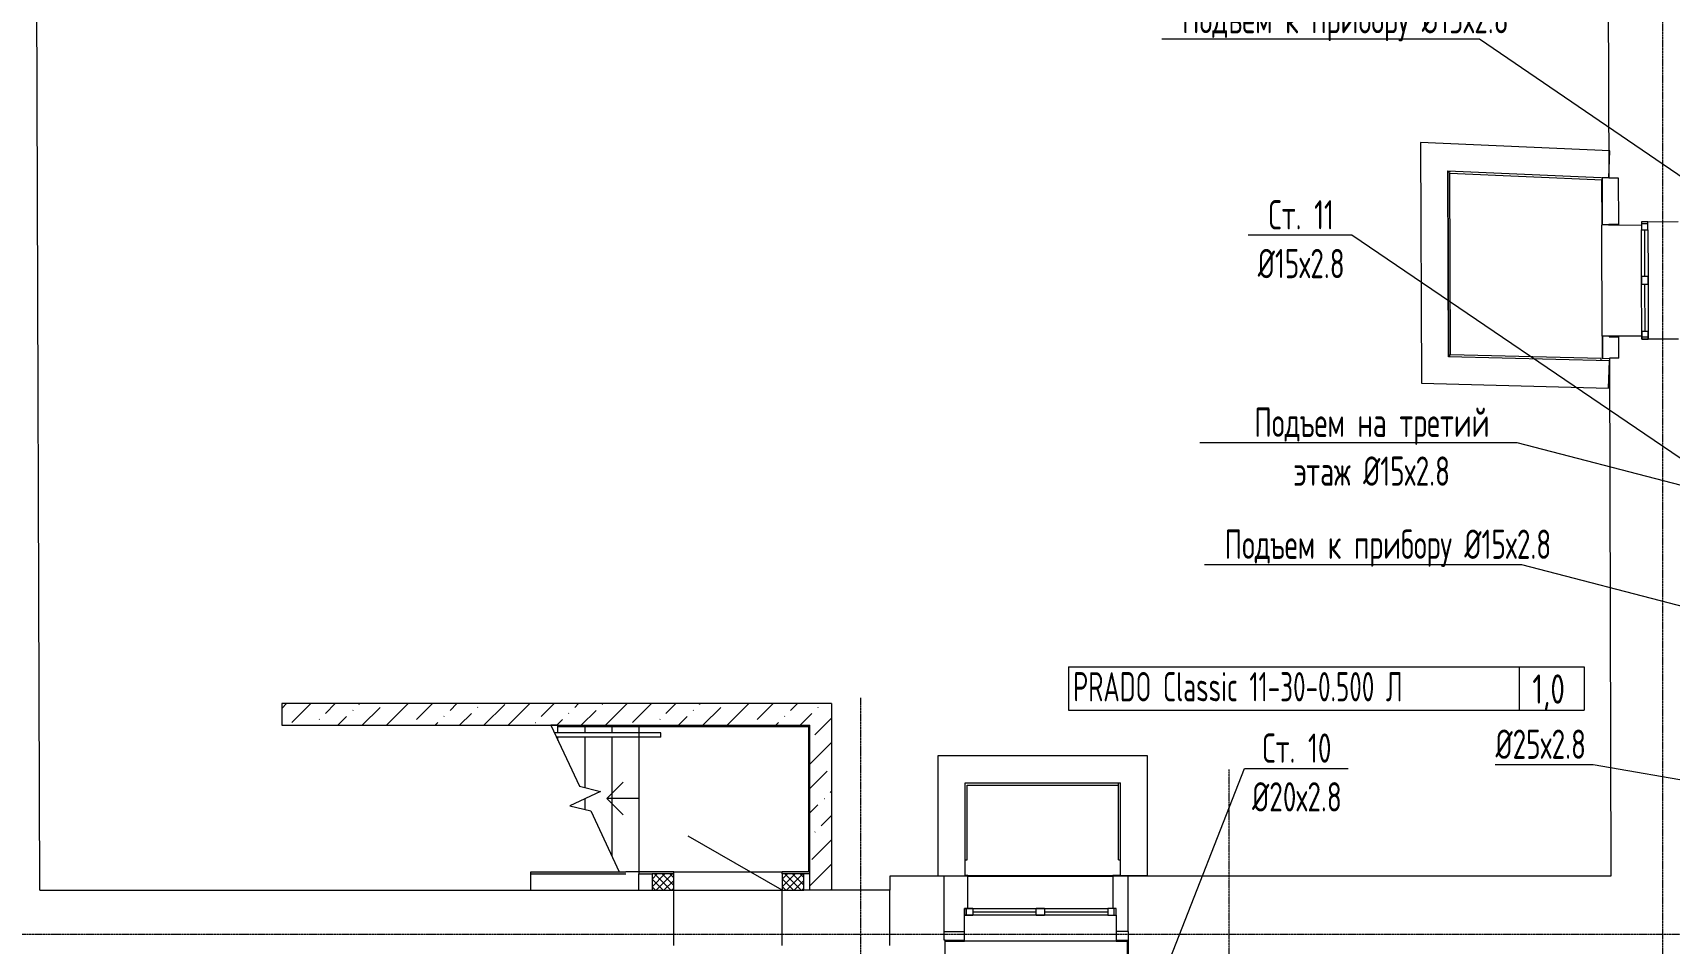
# Model space of a CAD drawing. Header units: millimetres. Extents: x -3929 to 624051, y 52832 to 514950.
# Drawn here: x 203555 to 218658, y 84811 to 93215 of the extents above; entities that cross this region are included whole.
import ezdxf
from ezdxf import colors
from ezdxf.entities.mleader import LeaderData, LeaderLine
from ezdxf.enums import TextEntityAlignment as Align
from ezdxf.math import Vec2, Vec3

# ---------------------------------------------------------------- set-up
doc = ezdxf.new("R2010")
doc.units = ezdxf.units.MM
doc.linetypes.add('ADSK_Линия сетки', pattern=[25, 20, -2.5, 0, -2.5])
for name, color, linetype, lineweight in [('_ Окна', 7, 'Continuous', 9), ('Двери', 7, 'Continuous', 9), ('Лестницы', 7, 'Continuous', 9), ('ОВ-ТЕКСТ', 7, 'Continuous', 25), ('Ограждение', 7, 'Continuous', 9), ('Окна', 7, 'Continuous', 9), ('Оси', 253, 'Continuous', 9), ('Перекрытие', 7, 'Continuous', 18), ('Стены внутренние', 7, 'Continuous', 18), ('Стены наружные', 7, 'Continuous', 18), ('Стены несущие', 7, 'Continuous', 30), ('Стены отделка', 7, 'Continuous', 30), ('Стены штриховка', 7, 'Continuous', 9), ('Стрелки вверх', 7, 'Continuous', 18), ('Узлы', 7, 'Continuous', 18)]:
    doc.layers.add(name, color=color, linetype=linetype, lineweight=lineweight)
doc.layers.add('Линии', color=7, linetype='Continuous', lineweight=9, true_color=0x00a600)
for name, color, linetype in [('ПРИБОРЫ', 3, 'Continuous'), ('статистика приборов', 252, 'Continuous'), ('стояки', 7, 'Continuous')]:
    doc.layers.add(name, color=color, linetype=linetype)
doc.styles.add('СТИЛЬ', font='simplex.shx', dxfattribs={"width": 0.65})

# ---------------------------------------------------------------- blocks, each defined once
blk = doc.blocks.new('подвал')
at = {"layer": 'Стены наружные', "lineweight": 5}
h = blk.add_hatch(color=8, dxfattribs=at)
h.paths.add_polyline_path([(408776.841, -320003.593), (408781.841, -320003.578), (408781.214, -319801.223), (408776.214, -319801.239), (408776.84, -320003.422)])
h.paths.add_polyline_path([(408773.04, -318776.244), (408778.04, -318776.228), (408776.747, -318358.586), (408771.747, -318358.601), (408773.023, -318770.738)])
blk.add_hatch(color=8, dxfattribs=at).paths.add_polyline_path([(399767.388, -324764.303), (399767.388, -324744.303), (398891.425, -324744.303), (398891.425, -324764.303), (399716.028, -324764.303)])
h = blk.add_hatch(color=8, dxfattribs=at)
h.paths.add_polyline_path([(401466.385, -324764.303), (401466.425, -324764.303), (401466.385, -324744.303), (401209.897, -324744.303), (401209.897, -324764.303), (401456.425, -324764.303)])
h.paths.add_polyline_path([(400208.908, -324764.303), (400209.897, -324763.843), (400208.908, -324744.303), (399891.425, -324744.303), (399891.425, -324764.303), (400141.51, -324764.303)])
h = blk.add_hatch(color=8, dxfattribs=at)
h.paths.add_polyline_path([(402897.555, -324784.303), (402922.555, -324784.303), (402922.555, -324779.303), (402897.555, -324779.303)])
h.paths.add_polyline_path([(404332.555, -324784.303), (404332.555, -324779.303), (404262.555, -324779.303), (404262.555, -324784.303), (404297.555, -324784.303)])
at = {"layer": '_ Окна', "color": 8, "lineweight": 5}
for p, q in [((409199.988, -318744.921), (409139.988, -318745.107)), ((409139.988, -318745.107), (409140.223, -318821.107)), ((409200.05, -318764.921), (409140.05, -318765.107)), ((409140.223, -318821.107), (409200.223, -318820.921)), ((409171.543, -319247.012), (409170.223, -318821.014)), ((409200.223, -318820.921), (409199.988, -318744.921)), ((409141.543, -319247.105), (409201.542, -319246.919)), ((409141.778, -319323.104), (409141.543, -319247.105)), ((409201.542, -319246.919), (409201.778, -319322.919)), ((409201.778, -319322.919), (409141.778, -319323.104)), ((409173.113, -319754.009), (409171.778, -319323.011)), ((409143.113, -319754.102), (409203.113, -319753.916)), ((409143.348, -319830.102), (409143.113, -319754.102)), ((409203.286, -319809.916), (409143.286, -319810.102)), ((409203.348, -319829.916), (409143.348, -319830.102)), ((409203.113, -319753.916), (409203.348, -319829.916)), ((402892.555, -325144.303), (402892.555, -325084.303)), ((402892.555, -325084.303), (402968.555, -325084.303)), ((402968.555, -325144.303), (402892.555, -325144.303)), ((402912.555, -325144.303), (402912.555, -325084.303)), ((402968.555, -325084.303), (402968.555, -325144.303)), ((402968.555, -325114.303), (403554.555, -325114.303)), ((403554.555, -325144.303), (403554.555, -325084.303)), ((403554.555, -325084.303), (403630.555, -325084.303)), ((403630.555, -325144.303), (403554.555, -325144.303)), ((403630.555, -325084.303), (403630.555, -325144.303)), ((403630.555, -325114.303), (404216.555, -325114.303)), ((404216.555, -325084.303), (404216.555, -325144.303)), ((404292.555, -325084.303), (404216.555, -325084.303)), ((404216.555, -325144.303), (404292.555, -325144.303)), ((404272.555, -325144.303), (404272.555, -325084.303)), ((404292.555, -325144.303), (404292.555, -325084.303))]:
    blk.add_line(p, q, dxfattribs=at)
at = {"layer": 'Двери', "color": 8, "lineweight": 5}
blk.add_line((401209.897, -324914.303), (400343.871, -324414.303), dxfattribs=at)
at = {"layer": 'Лестницы', "color": 8, "lineweight": 5}
for p, q in [((399141.425, -323392.08), (399076.149, -323392.08)), ((399076.149, -323392.08), (399338.598, -323954.903)), ((399141.425, -323462.08), (399141.425, -323392.08)), ((399141.425, -323462.08), (399141.425, -323392.08)), ((399141.425, -323532.064), (399141.425, -323502.08)), ((399141.425, -323532.064), (399141.425, -323502.08)), ((399391.425, -323394.303), (399391.425, -323392.08)), ((399391.425, -323394.303), (399391.425, -323392.08)), ((399391.425, -323462.08), (399391.425, -323404.303)), ((399391.425, -323462.08), (399391.425, -323404.303)), ((399391.425, -323967.741), (399391.425, -323502.08)), ((399391.425, -323967.741), (399391.425, -323502.08)), ((399641.425, -323394.303), (399641.425, -323392.08)), ((399641.425, -323394.303), (399641.425, -323392.08)), ((399641.425, -323462.08), (399641.425, -323404.303)), ((399641.425, -323462.08), (399641.425, -323404.303)), ((399641.425, -324604.318), (399641.425, -323502.08)), ((399641.425, -324604.318), (399641.425, -323502.08)), ((399891.425, -323394.303), (399891.425, -323392.08)), ((399891.425, -323394.303), (399891.425, -323392.08)), ((399891.425, -323462.08), (399891.425, -323404.303)), ((399891.425, -323462.08), (399891.425, -323404.303)), ((399891.425, -324744.303), (399891.425, -323502.08)), ((399891.425, -324744.303), (399891.425, -323502.08)), ((399338.598, -323954.903), (399533.036, -324002.157)), ((399533.036, -324002.157), (399249.815, -324134.225)), ((399391.425, -324168.641), (399391.425, -324068.191)), ((399391.425, -324168.641), (399391.425, -324068.191)), ((399249.815, -324134.225), (399444.253, -324181.48)), ((399444.253, -324181.48), (399706.701, -324744.303)), ((399891.425, -324744.303), (399767.388, -324744.303))]:
    blk.add_line(p, q, dxfattribs=at)
at = {"layer": 'Линии', "color": 8, "lineweight": 5}
for p, q in [((400209.897, -324764.303), (400009.897, -324764.303)), ((400009.897, -324764.303), (400009.897, -324914.303)), ((400209.897, -324914.303), (400209.897, -324764.303)), ((401409.897, -324764.303), (401209.897, -324764.303)), ((401209.897, -324764.303), (401209.897, -324914.303)), ((401409.897, -324914.303), (401409.897, -324764.303)), ((400009.897, -324914.303), (400209.897, -324914.303)), ((401209.897, -324914.303), (401409.897, -324914.303))]:
    blk.add_line(p, q, dxfattribs=at)
at = {"layer": 'Ограждение', "color": 8, "lineweight": 5}
for p, q in [((399108.791, -323462.08), (399127.443, -323502.08)), ((399877.73, -323462.08), (399108.791, -323462.08)), ((399108.791, -323462.08), (399127.443, -323502.08)), ((399891.425, -323462.08), (399108.791, -323462.08)), ((399877.73, -323502.08), (399127.443, -323502.08)), ((399891.425, -323502.08), (399127.443, -323502.08)), ((399908.964, -323462.08), (399877.73, -323462.08)), ((399908.964, -323502.08), (399877.73, -323502.08)), ((399891.425, -323502.08), (399891.425, -323462.08)), ((400091.425, -323462.08), (399908.964, -323462.08)), ((400091.425, -323502.08), (399908.964, -323502.08)), ((400091.425, -323502.08), (400091.425, -323462.08))]:
    blk.add_line(p, q, dxfattribs=at)
at = {"layer": 'Окна', "color": 8, "lineweight": 5}
for p, q in [((409199.988, -318744.921), (409139.988, -318745.107)), ((409139.988, -318745.107), (409140.223, -318821.107)), ((409141.543, -319247.105), (409140.223, -318821.107)), ((409200.223, -318820.921), (409199.988, -318744.921)), ((409200.223, -318820.921), (409201.542, -319246.919)), ((409141.543, -319247.105), (409141.778, -319323.104)), ((409201.778, -319322.919), (409201.542, -319246.919)), ((409143.113, -319754.102), (409141.778, -319323.104)), ((409201.778, -319322.919), (409203.113, -319753.916)), ((409143.113, -319754.102), (409143.348, -319830.102)), ((409143.348, -319830.102), (409203.348, -319829.916)), ((409203.348, -319829.916), (409203.113, -319753.916)), ((402892.555, -325084.303), (402892.555, -325144.303)), ((402968.555, -325084.303), (402892.555, -325084.303)), ((402892.555, -325144.303), (402968.555, -325144.303)), ((402968.555, -325084.303), (403554.555, -325084.303)), ((403554.555, -325144.303), (402968.555, -325144.303)), ((403630.555, -325084.303), (403554.555, -325084.303)), ((403554.555, -325144.303), (403630.555, -325144.303)), ((403630.555, -325084.303), (404216.555, -325084.303)), ((404216.555, -325144.303), (403630.555, -325144.303)), ((404292.555, -325084.303), (404216.555, -325084.303)), ((404216.555, -325144.303), (404292.555, -325144.303)), ((404292.555, -325144.303), (404292.555, -325084.303))]:
    blk.add_line(p, q, dxfattribs=at)
at = {"layer": 'Оси', "color": 8, "linetype": 'ADSK_Линия сетки', "lineweight": 5}
for p, q in [((409336.62, -349917.118), (409336.62, -301342.622)), ((401936.62, -350261.303), (401936.62, -323140.454)), ((405336.62, -349917.118), (405336.62, -323799.303)), ((353372.326, -325320.621), (419602.055, -325320.621))]:
    blk.add_line(p, q, dxfattribs=at)
at = {"layer": 'Перекрытие', "color": 8, "lineweight": 5}
blk.add_line((400209.897, -324744.303), (401209.897, -324744.303), dxfattribs=at)
at = {"layer": 'Стены внутренние', "color": 8, "linetype": 'Continuous', "lineweight": 5}
for p, q in [((396591.425, -323237.557), (396636.903, -323192.08)), ((396685.956, -323367.533), (396861.409, -323192.08)), ((396994.653, -323283.343), (397085.916, -323192.08)), ((397303.35, -323199.152), (397310.422, -323192.08)), ((397559.435, -323392.08), (397759.435, -323192.08)), ((397836.553, -323339.468), (397983.941, -323192.08)), ((398145.25, -323255.277), (398208.448, -323192.08)), ((398457.461, -323392.08), (398650.39, -323199.15)), ((398681.967, -323392.08), (398881.967, -323192.08)), ((398987.15, -323311.403), (399106.473, -323192.08)), ((399295.847, -323227.212), (399330.98, -323192.08)), ((399548.417, -323199.149), (399550.788, -323196.778)), ((399579.993, -323392.08), (399779.993, -323192.08)), ((399829.051, -323367.528), (400004.499, -323192.08)), ((400137.747, -323283.338), (400229.005, -323192.08)), ((400446.444, -323199.147), (400453.512, -323192.08)), ((400702.525, -323392.08), (400902.525, -323192.08)), ((400979.648, -323339.463), (401127.031, -323192.08)), ((401288.345, -323255.273), (401351.537, -323192.08)), ((396938.526, -323339.469), (396940.897, -323337.098)), ((397110.422, -323392.08), (397191.096, -323311.405)), ((397247.223, -323255.279), (397249.594, -323252.908)), ((397334.929, -323392.08), (397499.793, -323227.215)), ((398089.123, -323311.404), (398091.494, -323309.033)), ((398232.954, -323392.08), (398341.693, -323283.34)), ((398397.82, -323227.214), (398400.191, -323224.843)), ((399130.98, -323392.08), (399183.594, -323339.466)), ((399239.72, -323283.339), (399242.091, -323280.968)), ((399355.486, -323392.08), (399492.29, -323255.275)), ((400081.621, -323339.464), (400083.992, -323337.093)), ((400253.512, -323392.08), (400334.191, -323311.401)), ((400390.317, -323255.274), (400392.688, -323252.903)), ((400478.018, -323392.08), (400642.888, -323227.21)), ((401232.218, -323311.399), (401234.589, -323309.028)), ((401376.044, -323392.08), (401484.788, -323283.335)), ((401540.915, -323227.209), (401543.286, -323224.838)), ((401600.55, -323392.08), (401666.425, -323326.204)), ((398008.448, -323392.08), (398032.997, -323367.531)), ((398931.024, -323367.529), (398933.395, -323365.158)), ((401151.537, -323392.08), (401176.091, -323367.526)), ((401512.852, -323479.778), (401600.55, -323392.08)), ((401466.425, -323750.711), (401666.425, -323550.711)), ((401466.425, -323975.217), (401625.106, -323816.537)), ((401596.99, -324069.159), (401599.361, -324066.788)), ((401653.169, -324012.98), (401666.425, -323999.724)), ((401466.425, -324199.724), (401540.864, -324125.285)), ((401568.927, -324321.729), (401666.425, -324224.23)), ((401512.8, -324377.855), (401515.171, -324375.485)), ((401484.736, -324630.426), (401666.425, -324448.736)), ((401466.425, -324873.243), (401666.425, -324673.243)), ((401653.115, -324911.059), (401655.486, -324908.688))]:
    blk.add_line(p, q, dxfattribs=at)
at = {"layer": 'Стены внутренние', "color": 8, "lineweight": 5}
for p, q in [((402922.555, -324784.303), (404262.555, -324784.303)), ((400209.897, -324914.303), (401209.897, -324914.303)), ((402713.908, -325374.303), (402703.908, -325374.303))]:
    blk.add_line(p, q, dxfattribs=at)
at = {"layer": 'Стены наружные', "color": 8, "lineweight": 5}
for p, q in [((408776.214, -319801.239), (408773.04, -318776.244)), ((402922.555, -324779.303), (404262.555, -324779.303)), ((404292.555, -325384.303), (402892.555, -325384.303))]:
    blk.add_line(p, q, dxfattribs=at)
at = {"layer": 'Стены несущие', "color": 8, "lineweight": 5}
for p, q in [((394358.56, -324914.303), (394307.379, -309399.153)), ((408824.588, -313772.923), (408838.735, -318341.069)), ((407102.112, -318014.893), (407110.389, -320235.739)), ((408849.657, -318091.308), (407102.112, -318014.893)), ((408838.735, -318341.069), (408849.657, -318091.308)), ((407359.482, -319992.039), (407353.087, -318276.106)), ((407353.087, -318276.106), (408838.735, -318341.069)), ((408838.735, -318341.069), (408926.692, -318340.797)), ((408926.692, -318340.797), (408928.022, -318770.274)), ((408928.022, -318770.274), (408840.065, -318770.546)), ((408840.065, -318770.546), (408840.082, -318776.036)), ((408840.082, -318776.036), (409140.081, -318775.107)), ((409199.988, -318744.921), (409479.987, -318744.054)), ((409143.255, -319800.102), (408843.257, -319801.031)), ((408843.257, -319801.031), (408843.272, -319806.031)), ((408843.272, -319806.031), (408931.229, -319805.759)), ((408931.229, -319805.759), (408931.229, -319805.759)), ((408931.847, -320005.241), (408931.229, -319805.759)), ((409483.347, -319829.049), (409203.348, -319829.916)), ((408843.966, -320030.076), (407359.482, -319992.039)), ((408837.562, -320279.994), (408843.966, -320030.076)), ((408931.847, -320005.241), (408843.89, -320005.514)), ((408843.89, -320005.514), (408858.689, -324784.303)), ((407110.389, -320235.739), (408837.562, -320279.994)), ((401666.425, -323192.08), (396591.425, -323192.08)), ((396591.425, -323192.08), (396591.425, -323392.08)), ((401666.425, -323192.08), (401666.425, -324914.303)), ((396591.425, -323392.08), (401466.425, -323392.08)), ((401466.425, -324914.303), (401466.425, -323392.08)), ((402647.555, -323674.303), (402647.555, -324784.303)), ((404582.555, -323674.303), (402647.555, -323674.303)), ((404582.555, -324779.303), (404582.555, -323674.303)), ((402897.555, -324784.303), (402897.555, -323924.303)), ((402897.555, -323924.303), (404332.555, -323924.303)), ((404332.555, -324779.303), (404332.555, -323924.303)), ((402922.555, -324784.303), (402203.908, -324784.303)), ((402203.908, -324784.303), (402203.908, -324914.303)), ((402922.555, -325084.303), (402922.555, -324784.303)), ((404262.555, -324784.303), (404262.555, -325084.303)), ((408858.689, -324784.303), (404262.555, -324784.303)), ((404332.555, -324779.303), (404582.555, -324779.303)), ((394358.56, -324914.303), (400009.897, -324914.303)), ((400209.897, -325424.303), (400209.897, -324914.303)), ((401209.897, -325424.303), (401209.897, -324914.303)), ((402203.908, -324914.303), (401409.897, -324914.303)), ((402892.555, -325294.303), (402892.555, -325144.303)), ((404292.555, -325144.303), (404292.555, -325294.303)), ((402703.908, -325374.303), (402703.908, -325294.303)), ((402703.908, -325294.303), (402892.555, -325294.303)), ((404403.908, -325294.303), (404292.555, -325294.303)), ((404403.908, -325294.303), (404403.908, -325544.303)), ((402713.908, -325544.303), (402713.908, -325374.303))]:
    blk.add_line(p, q, dxfattribs=at)
at = {"layer": 'Стены отделка', "color": 8, "lineweight": 5}
for p, q in [((407373.126, -318286.518), (407353.126, -318286.592)), ((407353.126, -318286.592), (407359.408, -319972.031)), ((407373.091, -318276.981), (407373.126, -318286.518)), ((407373.165, -318297.003), (408781.334, -318358.578)), ((407379.41, -319972.543), (407373.165, -318297.003)), ((408776.747, -318358.586), (408771.747, -318358.601)), ((408771.747, -318358.601), (408773.04, -318776.244)), ((408838.735, -318341.069), (408776.693, -318341.261)), ((408776.693, -318341.261), (408776.747, -318358.586)), ((408781.334, -318358.578), (408782.207, -318338.598)), ((408773.04, -318776.244), (408778.04, -318776.228)), ((408778.023, -318770.738), (408840.065, -318770.546)), ((408778.04, -318776.228), (408778.023, -318770.738)), ((408781.214, -319801.223), (408776.214, -319801.239)), ((408776.214, -319801.239), (408776.841, -320003.593)), ((408843.257, -319801.031), (408781.214, -319801.223)), ((408781.214, -319801.223), (408781.23, -319806.223)), ((408781.23, -319806.223), (408781.214, -319801.223)), ((408931.229, -319805.759), (408931.214, -319800.759)), ((407359.408, -319972.031), (407369.702, -319972.294)), ((407369.702, -319972.294), (407369.19, -319992.288)), ((408769.243, -320008.155), (407379.41, -319972.543)), ((408768.731, -320028.148), (408769.243, -320008.155)), ((408776.841, -320003.593), (408781.841, -320003.578)), ((408781.841, -320003.578), (408781.847, -320005.706)), ((408781.847, -320005.706), (408843.89, -320005.514)), ((401466.425, -323394.303), (399141.425, -323394.303)), ((399141.425, -323394.303), (399141.425, -323404.303)), ((399141.425, -323404.303), (401456.425, -323404.303)), ((401456.425, -324744.303), (401456.425, -323404.303)), ((402917.555, -324634.303), (402917.555, -323944.303)), ((402917.555, -323944.303), (404312.555, -323944.303)), ((404312.555, -324634.303), (404312.555, -323924.303)), ((402897.555, -324634.303), (402917.555, -324634.303)), ((404312.555, -324634.303), (404332.555, -324634.303)), ((398891.425, -324914.303), (398891.425, -324744.303)), ((398891.425, -324744.303), (399767.388, -324744.303)), ((398891.425, -324764.303), (399767.388, -324764.303)), ((399886.425, -324914.303), (399886.425, -324764.303)), ((399886.425, -324764.303), (400009.897, -324764.303)), ((400209.897, -324744.303), (399891.425, -324744.303)), ((399891.425, -324764.303), (399891.425, -324744.303)), ((400209.897, -324764.303), (400209.897, -324744.303)), ((401466.425, -324744.303), (401209.897, -324744.303)), ((401209.897, -324764.303), (401209.897, -324744.303)), ((401466.425, -324764.303), (401409.897, -324764.303)), ((402922.555, -324779.303), (402897.555, -324779.303)), ((402922.555, -324784.303), (402922.555, -324779.303)), ((404332.555, -324779.303), (404262.555, -324779.303)), ((404262.555, -324779.303), (404262.555, -324784.303)), ((404332.555, -324784.303), (404332.555, -324779.303)), ((402892.555, -325384.303), (402892.555, -325294.303)), ((404292.555, -325294.303), (404292.555, -325384.303)), ((402713.908, -325384.303), (402892.555, -325384.303)), ((404292.555, -325384.303), (404393.908, -325384.303)), ((404393.908, -325384.303), (404393.908, -325634.303))]:
    blk.add_line(p, q, dxfattribs=at)
at = {"layer": 'Стены штриховка', "color": 8, "lineweight": 5}
for p, q in [((408776.747, -318358.586), (408778.023, -318770.738)), ((408778.023, -318770.738), (408776.747, -318358.586)), ((408781.23, -319806.223), (408781.841, -320003.578)), ((408781.841, -320003.578), (408781.23, -319806.223)), ((402703.908, -325294.303), (402703.908, -324784.303)), ((404403.908, -325294.303), (404403.908, -324784.303)), ((402203.908, -325424.303), (402203.908, -324914.303)), ((402713.908, -325374.303), (402892.555, -325374.303)), ((404292.555, -325374.303), (404403.908, -325374.303))]:
    blk.add_line(p, q, dxfattribs=at)
at = {"layer": 'Стрелки вверх', "color": 8, "lineweight": 5}
for p, q in [((399591.425, -324068.191), (399741.425, -323918.191)), ((399641.425, -324068.191), (399591.425, -324068.191)), ((399591.425, -324068.191), (399741.425, -324218.191)), ((399891.425, -324068.191), (399641.425, -324068.191))]:
    blk.add_line(p, q, dxfattribs=at)
at = {"layer": 'Узлы', "color": 8, "linetype": 'Continuous', "lineweight": 5}
for p, q in [((400009.897, -324811.26), (400056.854, -324764.303)), ((400009.897, -324881.97), (400127.564, -324764.303)), ((400111.386, -324914.303), (400009.897, -324812.814)), ((400182.096, -324914.303), (400032.096, -324764.303)), ((400048.275, -324914.303), (400198.275, -324764.303)), ((400209.612, -324871.108), (400102.807, -324764.303)), ((400118.986, -324914.303), (400209.302, -324823.987)), ((400209.143, -324799.928), (400173.518, -324764.303)), ((401209.897, -324813.341), (401258.935, -324764.303)), ((401209.897, -324884.052), (401329.646, -324764.303)), ((401313.467, -324914.303), (401209.897, -324810.732)), ((401384.178, -324914.303), (401234.178, -324764.303)), ((401250.357, -324914.303), (401400.357, -324764.303)), ((401409.897, -324869.311), (401304.889, -324764.303)), ((401321.067, -324914.303), (401409.897, -324825.473)), ((401409.897, -324798.6), (401375.599, -324764.303)), ((400040.675, -324914.303), (400009.897, -324883.524)), ((400189.696, -324914.303), (400209.765, -324894.235)), ((401242.757, -324914.303), (401209.897, -324881.443)), ((401391.778, -324914.303), (401409.897, -324896.184))]:
    blk.add_line(p, q, dxfattribs=at)

msp = doc.modelspace()

# ---------------------------------------------------------------- linework, layer by layer
at = {"layer": 'ПРИБОРЫ', "color": 7, "lineweight": 15}
for p, q in [((213113.991, 87362.04), (217873.611, 87362.04)), ((213113.991, 87362.04), (217873.611, 87362.04)), ((213113.991, 87362.04), (213113.991, 86962.04)), ((217273.611, 87362.04), (217273.611, 86962.04)), ((217873.611, 87362.04), (217873.611, 86962.04)), ((213113.991, 86962.04), (217873.611, 86962.04))]:
    msp.add_line(p, q, dxfattribs=at)

# ---------------------------------------------------------------- block references
at = {"layer": 'стояки', "color": 5, "lineweight": 40}
msp.add_blockref('подвал', (-190738.98, 410215.433), dxfattribs=at)

# ---------------------------------------------------------------- texts
at = {"layer": 'статистика приборов', "color": 7, "style": 'СТИЛЬ', "width": 0.6}
msp.add_text('PRADO Classic 11-30-0.500 Л      ', height=270, dxfattribs=at).set_placement((213156.967, 87043.893))
at = {"layer": 'статистика приборов', "color": 7, "style": 'СТИЛЬ', "width": 0.7}
msp.add_text('1,0', height=270, dxfattribs=at).set_placement((217544.677, 87022.491), align=Align.CENTER)

# ---------------------------------------------------------------- leaders
at = {"layer": 'ОВ-ТЕКСТ', "color": 7}
ml = msp.add_multileader_mtext('Standard', dxfattribs=at)
ml.set_content('\\A1;Подъем к прибору %%C15х2.8 ', color=7, style='СТИЛЬ')
ml.set_leader_properties(color=7, lineweight=18)
ml.build(insert=Vec2(0, 0))
ml.multileader.update_dxf_attribs({"text_left_attachment_type": 6, "text_right_attachment_type": 6, "dogleg_length": 0.36, "arrow_head_size": 0.126})
ctx = ml.context
ctx.base_point, ctx.char_height, ctx.arrow_head_size, ctx.landing_gap_size, ctx.plane_origin = Vec3(214431.537, 93155.521), 270, 0.126, 0.063, Vec3(244031.598, 81189.987)
ctx.left_attachment, ctx.right_attachment, ctx.text_align_type = 6, 6, 1
notes = []
notes.append((ctx, [(1, (1, 1, 0), (216905.629, 93155.521), (-1, 0), 0.252, [(1, [(218864.372, 91669.094), (218864.372, 91819.094)], 0, [])])]))
ctx.mtext.insert, ctx.mtext.width, ctx.mtext.defined_height, ctx.mtext.alignment, ctx.mtext.flow_direction = Vec3(215668.457, 93479.521), 2900.40337, 1165.442, 2, 5
ml = msp.add_multileader_mtext('Standard', dxfattribs=at)
ml.set_content('\\A1;Ст. 11^J%%C15х2.8 ', color=7, style='СТИЛЬ')
ml.set_leader_properties(color=7, lineweight=18)
ml.build(insert=Vec2(0, 0))
ml.multileader.update_dxf_attribs({"text_left_attachment_type": 6, "text_right_attachment_type": 6, "dogleg_length": 0.36, "arrow_head_size": 0.126})
ctx = ml.context
ctx.base_point, ctx.char_height, ctx.arrow_head_size, ctx.landing_gap_size, ctx.plane_origin = Vec3(214793.37, 91345.518), 270, 0.126, 0.063, Vec3(221361.715, 86398.024)
ctx.left_attachment, ctx.right_attachment, ctx.text_align_type = 6, 6, 1
notes.append((ctx, [(1, (1, 1, 0), (215729.748, 91345.518), (-1, 0), 0.252, [(0, [(218845.278, 89380.383), (218845.278, 89230.383)], 0, [])])]))
ctx.mtext.insert, ctx.mtext.width, ctx.mtext.alignment, ctx.mtext.flow_direction = Vec3(215261.433, 91669.518), 1404.14984, 2, 5
ml = msp.add_multileader_mtext('Standard', dxfattribs=at)
ml.set_content('\\A1;Подъем на третий этаж %%C15х2.8 ', color=7, style='СТИЛЬ')
ml.set_leader_properties(color=7, lineweight=18)
ml.build(insert=Vec2(0, 0))
ml.multileader.update_dxf_attribs({"text_left_attachment_type": 6, "text_right_attachment_type": 6, "dogleg_length": 0.36, "arrow_head_size": 0.126})
ctx = ml.context
ctx.base_point, ctx.char_height, ctx.arrow_head_size, ctx.landing_gap_size, ctx.plane_origin = Vec3(214572.147, 89430.21), 270, 0.126, 0.063, Vec3(243938.214, 78407.002)
ctx.left_attachment, ctx.right_attachment, ctx.text_align_type = 6, 6, 1
notes.append((ctx, [(1, (1, 1, 0), (217255.168, 89430.21), (-1, 0), 0.252, [(1, [(218770.987, 88886.109), (218770.987, 89036.109)], 0, [])])]))
ctx.mtext.insert, ctx.mtext.width, ctx.mtext.defined_height, ctx.mtext.alignment, ctx.mtext.flow_direction = Vec3(215913.531, 89754.21), 2900.40337, 1165.442, 2, 5
ml = msp.add_multileader_mtext('Standard', dxfattribs=at)
ml.set_content('\\A1;Подъем к прибору %%C15х2.8 ', color=7, style='СТИЛЬ')
ml.set_leader_properties(color=7, lineweight=18)
ml.build(insert=Vec2(0, 0))
ml.multileader.update_dxf_attribs({"text_left_attachment_type": 6, "text_right_attachment_type": 6, "dogleg_length": 0.36, "arrow_head_size": 0.126})
ctx = ml.context
ctx.base_point, ctx.char_height, ctx.arrow_head_size, ctx.landing_gap_size, ctx.plane_origin = Vec3(214824.46, 88304.875), 270, 0.126, 0.063, Vec3(243981.598, 77281.668)
ctx.left_attachment, ctx.right_attachment, ctx.text_align_type = 6, 6, 1
notes.append((ctx, [(1, (1, 1, 0), (217298.552, 88304.875), (-1, 0), 0.252, [(1, [(218814.372, 87760.774), (218814.372, 87910.774)], 0, [])])]))
ctx.mtext.insert, ctx.mtext.width, ctx.mtext.defined_height, ctx.mtext.alignment, ctx.mtext.flow_direction = Vec3(216061.38, 88628.875), 2900.40337, 1165.442, 2, 5
ml = msp.add_multileader_mtext('Standard', dxfattribs=at)
ml.set_content('\\A1;Ст. 10^J%%C20х2.8 ', color=7, style='СТИЛЬ')
ml.set_leader_properties(color=7, lineweight=18)
ml.build(insert=Vec2(0, 0))
ml.multileader.update_dxf_attribs({"text_left_attachment_type": 6, "text_right_attachment_type": 6, "dogleg_length": 0.36, "arrow_head_size": 0.126})
ctx = ml.context
ctx.base_point, ctx.char_height, ctx.arrow_head_size, ctx.landing_gap_size, ctx.plane_origin = Vec3(214736.998, 86423.654), 270, 0.126, 0.063, Vec3(217706.474, 82152.107)
ctx.left_attachment, ctx.right_attachment, ctx.text_align_type = 6, 6, 1
notes.append((ctx, [(0, (1, 1, 0), (214736.746, 86423.654), (1, 0), 0.252, [(0, [(214202.523, 84671.13), (214052.523, 84671.13)], 0, [])])]))
ctx.mtext.insert, ctx.mtext.width, ctx.mtext.alignment, ctx.mtext.flow_direction = Vec3(215221.775, 86747.654), 1404.14984, 2, 5
ml = msp.add_multileader_mtext('Standard', dxfattribs=at)
ml.set_content('\\A1;%%C25х2.8', color=7, style='СТИЛЬ')
ml.set_leader_properties(color=7, lineweight=18)
ml.build(insert=Vec2(0, 0))
ml.multileader.update_dxf_attribs({"text_left_attachment_type": 6, "text_right_attachment_type": 6, "dogleg_length": 0.36, "arrow_head_size": 0.126})
ctx = ml.context
ctx.base_point, ctx.char_height, ctx.arrow_head_size, ctx.landing_gap_size, ctx.plane_origin = Vec3(216986.829, 86459.419), 270, 0.126, 0.063, Vec3(219981.024, 85844.589)
ctx.left_attachment, ctx.right_attachment, ctx.text_align_type = 6, 6, 1
notes.append((ctx, [(1, (1, 1, 0), (217956.635, 86459.419), (-1, 0), 0.252, [(0, [(219589.501, 86353.596), (219425.312, 86203.048)], 0, [])])]))
ctx.mtext.insert, ctx.mtext.width, ctx.mtext.alignment, ctx.mtext.flow_direction = Vec3(217471.606, 86783.419), 1404.14984, 2, 5
for ctx, leaders in notes:
    for number, flags, end, landing, length, lines in leaders:
        leader = LeaderData()
        leader.index, (leader.has_last_leader_line, leader.has_dogleg_vector, leader.attachment_direction) = number, flags
        leader.last_leader_point, leader.dogleg_vector, leader.dogleg_length = Vec3(end), Vec3(landing), length
        for number, points, colour, breaks in lines:
            line = LeaderLine()
            line.index, line.vertices, line.color, line.breaks = number, Vec3.list(points), colors.encode_raw_color(colour), breaks
            leader.lines.append(line)
        ctx.leaders.append(leader)

doc.saveas('drawing.dxf')
